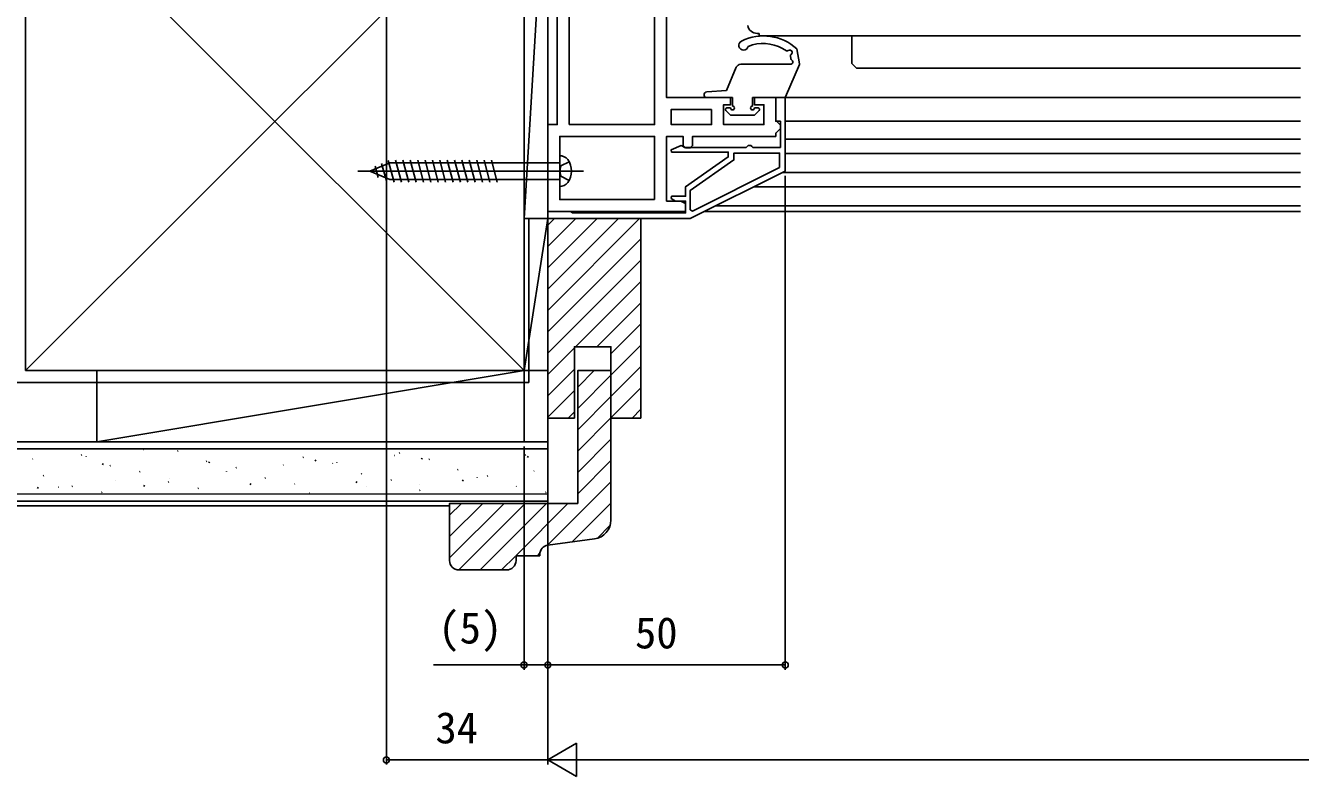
# Model space of a CAD drawing. Units: millimetres, scale not verified. Extents: x -525 to 525, y -786 to 786.
# Drawn here: x -289 to -20.5, y 49.9 to 208.1 of the extents above; entities that cross this region are included whole.
import ezdxf
from ezdxf.enums import TextEntityAlignment as Align

# ---------------------------------------------------------------- set-up
doc = ezdxf.new("R2010")
doc.units = ezdxf.units.MM
doc.header["$LTSCALE"] = 4
for name, color, linetype in [('0-2_YKK_11', 7, 'Continuous'), ('0-3_YKK_11E', 7, 'Continuous'), ('0-4_YKK_12', 2, 'Continuous'), ('0-5_YKK_13', 4, 'Continuous'), ('0-7_YKK_D', 6, 'Continuous'), ('0-9_YSS_K', 3, 'Continuous')]:
    doc.layers.add(name, color=color, linetype=linetype)
doc.styles.add('ＭＳ ゴシック', font='')
doc.styles.get('ＭＳ ゴシック').set_extended_font_data('MS Gothic')

msp = doc.modelspace()

# ---------------------------------------------------------------- linework, layer by layer
at = {"layer": '0-2_YKK_11'}
for p, q in [((-174.5, 187.2), (-174.5, 215.249)), ((-144.5, 190.4), (-153, 190.4)), ((-130.2, 178.142), (-148.526, 168.979))]:
    msp.add_line(p, q, dxfattribs=at)
for points in [[(-150, 168.9), (-179, 168.9), (-179, 187.2), (-177, 187.2), (-177, 211.4), (-178.2, 211.4), (-178.2, 212.4), (-175.1, 220.9), (-172.6, 220.9), (-172.6, 218.9), (-161, 218.9), (-161, 220.9), (-157.722, 220.9), (-157.443, 220.271), (-158.5, 219.1), (-158.5, 217.4), (-154.7, 217.4), (-154.7, 217.7)], [(-154, 217.242), (-154, 192.9), (-140.5, 192.9), (-140.5, 191.4), (-142, 191.4), (-142, 187.2), (-133.5, 187.2), (-133.5, 191.4), (-135.5, 191.4), (-135.5, 192.9), (-131, 192.9), (-131, 188.1), (-130.5, 187.6), (-130, 187.1), (-130, 186.4), (-130.5, 185.9), (-131, 185.4), (-131, 184.7), (-148.5, 184.7), (-148.5, 182.8), (-149, 182.3), (-150, 182.3), (-150.5, 182.8), (-150.5, 184.7), (-154, 184.7), (-154, 171.1), (-151, 171.1), (-150, 170.6), (-150, 168.9), (-179, 168.9)]]:
    msp.add_lwpolyline(points, dxfattribs=at)
for points in [[(-174.5, 187.2), (-174.5, 215.249), (-174.08, 216.4), (-161, 216.4), (-161, 214.9), (-156.5, 214.9), (-156.5, 187.2)], [(-149, 167.4), (-179, 167.4), (-179, 168.9), (-174.2, 168.9), (-174.006, 168.75), (-173.813, 168.6), (-150, 168.6), (-150, 171.1), (-152.088, 171.1), (-153.04, 171.65), (-152.92, 172.1), (-150, 172.1), (-150, 174.1), (-141, 180.4), (-141, 181.4), (-152.939, 181.4), (-153.037, 181.884), (-150.916, 182.776), (-150.517, 182.6), (-150.234, 182.4), (-137.2, 182.4), (-137, 182.6), (-136.8, 182.8), (-136.2, 182.8), (-136, 182.6), (-135.8, 182.4), (-130, 182.4), (-130, 187.9), (-131, 187.9), (-131, 192.9), (-129, 192.9), (-129, 177.4)], [(-144.5, 190.4), (-153, 190.4), (-153, 187.2), (-144.5, 187.2)], [(-156.5, 171.4), (-176.5, 171.4), (-176.5, 184.7), (-156.5, 184.7)], [(-130.2, 178.142), (-148.526, 168.979), (-149, 169.272), (-149, 173.335), (-139.8, 179.775), (-139.8, 181.2), (-130.2, 181.2)]]:
    msp.add_lwpolyline(points, close=True, dxfattribs=at)
at = {"layer": '0-3_YKK_11E'}
msp.add_line((-134.902, 206.4), (-134.5, 206.4), dxfattribs=at)
msp.add_arc((-134.902, 208.4), 2, 189.35298, 270, dxfattribs=at)
at = {"layer": '0-4_YKK_12'}
for p, q in [((-129.3, 192.9), (-89.307, 192.9)), ((-20.5, 192.9), (-89.307, 192.9)), ((-129, 187.9), (-89.307, 187.9)), ((-20.5, 187.9), (-89.307, 187.9)), ((-129, 184.1), (-89.307, 184.1)), ((-20.5, 184.1), (-89.307, 184.1)), ((-129, 181.1), (-89.307, 181.1)), ((-20.5, 181.1), (-89.307, 181.1)), ((-129.6, 177.1), (-89.307, 177.1)), ((-20.5, 177.1), (-89.307, 177.1)), ((-135.6, 174.1), (-89.307, 174.1)), ((-20.5, 174.1), (-89.307, 174.1)), ((-143.6, 170.1), (-89.307, 170.1)), ((-20.5, 170.1), (-89.307, 170.1)), ((-146, 168.9), (-89.307, 168.9)), ((-20.5, 168.9), (-89.307, 168.9))]:
    msp.add_line(p, q, dxfattribs=at)
at = {"layer": '0-5_YKK_13'}
for p, q in [((-134.5, 205.9), (-134.5, 206.4)), ((-89.307, 205.9), (-134.5, 205.9)), ((-115.003, 205.9), (-134.5, 205.9)), ((-115.003, 200.096), (-115.003, 205.9)), ((-20.5, 205.9), (-89.307, 205.9)), ((-128.699, 202.759), (-129.579, 203.247)), ((-127.812, 201.05), (-127.921, 201.67)), ((-127.812, 201.05), (-127.921, 201.67)), ((-126.005, 200.014), (-126.554, 203.128)), ((-141.4, 194.4), (-139.303, 199.294)), ((-138.383, 199.9), (-127.9, 199.9)), ((-126.024, 199.843), (-128.922, 193.082)), ((-114.003, 199.096), (-115.003, 200.096)), ((-89.307, 199.096), (-114.003, 199.096)), ((-20.5, 199.097), (-89.307, 199.097)), ((-141.4, 194.4), (-145.544, 194.098)), ((-145.5, 192.9), (-140.1, 192.9)), ((-141.3, 190.7), (-140.5, 190.7)), ((-140.1, 192.9), (-140.1, 191.1)), ((-135.9, 192.9), (-135.9, 191.1)), ((-135.9, 192.9), (-129.198, 192.9)), ((-135.5, 190.7), (-134.7, 190.7)), ((-141.512, 190.188), (-140.612, 189.288)), ((-140.4, 189.2), (-135.6, 189.2)), ((-134.488, 190.188), (-135.388, 189.288)), ((-176.5, 180.65), (-176.5, 174.15)), ((-171.5, 177.4), (-219, 177.4)), ((-216.5, 177.4), (-212.275, 179.15)), ((-216.5, 177.4), (-212.275, 179.15)), ((-216.5, 177.4), (-212.275, 175.65)), ((-214.753, 176.081), (-215.389, 178.455)), ((-213.006, 175.358), (-213.992, 179.034)), ((-211.384, 175.1), (-212.594, 179.613)), ((-176.5, 179.15), (-212.275, 179.15)), ((-209.832, 175.1), (-211.064, 179.7)), ((-208.279, 175.1), (-209.511, 179.7)), ((-206.726, 175.1), (-207.958, 179.7)), ((-205.173, 175.1), (-206.405, 179.7)), ((-203.62, 175.1), (-204.852, 179.7)), ((-202.067, 175.1), (-203.3, 179.7)), ((-200.514, 175.1), (-201.747, 179.7)), ((-198.961, 175.1), (-200.194, 179.7)), ((-197.408, 175.1), (-198.641, 179.7)), ((-195.855, 175.1), (-197.088, 179.7)), ((-194.302, 175.1), (-195.535, 179.7)), ((-192.75, 175.1), (-193.982, 179.7)), ((-191.197, 175.1), (-192.429, 179.7)), ((-189.644, 175.1), (-190.876, 179.7)), ((-176.5, 177.4), (-176.228, 178.492)), ((-176.5, 177.4), (-176.228, 176.308)), ((-174.508, 179.35), (-176.228, 178.492)), ((-176.5, 175.65), (-212.275, 175.65)), ((-174.508, 175.45), (-176.228, 176.308))]:
    msp.add_line(p, q, dxfattribs=at)
for centre, radius, start, end in [((-137.772, 203.897), 1, 117.27371, 347.81251), ((-133.592, 195.505), 10.375, 47.28557, 116.55603), ((-133.648, 195.897), 8.4, 61.03207, 112.00013), ((-128.554, 203.022), 0.3, 241.03207, 309.00776), ((-128.05, 202.4), 0.5, 302.02431, 129.00776), ((-128.05, 202.4), 0.5, 302.02431, 77.97568), ((-127.626, 201.722), 0.3, 122.02431, 190), ((-127.626, 201.722), 0.3, 122.02431, 190), ((-138.383, 198.9), 1, 90, 156.80141), ((-127.9, 200.4), 0.5, 270, 61.35806), ((-127.517, 201.102), 0.3, 190, 241.35806), ((-126.3, 199.962), 0.3, 336.80141, 10), ((-145.5, 193.5), 0.6, 94.16287, 270), ((-141.3, 190.4), 0.3, 90, 225), ((-140.1, 190.7), 0.4, 180, 90), ((-135.9, 190.7), 0.4, 90, 360), ((-134.7, 190.4), 0.3, 315, 90), ((-129.198, 193.2), 0.3, 270, 336.80141), ((-140.4, 189.5), 0.3, 225, 270), ((-135.6, 189.5), 0.3, 270, 315), ((-176.488, 178.55), 2.1, 37.24917, 90.33888), ((-178, 177.4), 4, 322.75083, 37.24917), ((-176.488, 176.25), 2.1, 269.66112, 322.75083)]:
    msp.add_arc(centre, radius, start, end, dxfattribs=at)
at = {"layer": '0-7_YKK_D'}
for p, q in [((-213, 249.4), (-213, 52.4)), ((-129, 176.4), (-129, 72.4)), ((-179, 167.9), (-179, 52.4)), ((-179, 167.9), (-179, 52.4)), ((-179, 167.9), (-179, 72.4)), ((-179, 167.9), (-179, 72.4)), ((-184, 119.4), (-184, 72.4)), ((-179, 73.4), (-129, 73.4)), ((-179, 53.4), (-172.938, 56.9)), ((-172.938, 49.9), (-172.938, 56.9)), ((-179, 53.4), (-213, 53.4)), ((-179, 53.4), (-172.938, 49.9)), ((-179, 53.4), (-166.876, 53.4)), ((172.118, 53.4), (-172, 53.4))]:
    msp.add_line(p, q, dxfattribs=at)
msp.add_lwpolyline([(-179, 73.4), (-184, 73.4), (-203.101, 73.4)], dxfattribs=at)
for centre in [(-184, 73.4), (-179, 73.4), (-179, 73.4), (-129, 73.4), (-213, 53.4)]:
    msp.add_circle(centre, 0.637, dxfattribs=at)
at = {"layer": '0-9_YSS_K'}
for p, q in [((-184, 167.4), (-184, 249.4)), ((-179, 249.4), (-184, 167.4)), ((-179, 167.4), (-179, 249.4)), ((-184, 135.4), (-289, 240.4)), ((-184, 240.4), (-289, 135.4)), ((-179, 167.4), (-184, 135.4)), ((-184, 167.4), (-184, 135.4)), ((-184, 167.4), (-179, 167.4)), ((-179, 167.4), (-184, 167.4)), ((-183, 132.9), (-183, 167.4)), ((-179, 167.4), (-179, 95.4)), ((-179, 167.4), (-179, 132.4)), ((-179, 135.4), (-179, 167.4)), ((-159.658, 167.4), (-179, 148.058)), ((-164.148, 167.4), (-179, 152.548)), ((-168.638, 167.4), (-179, 157.038)), ((-173.128, 167.4), (-179, 161.528)), ((-177.618, 167.4), (-179, 166.019)), ((-159.4, 163.168), (-179, 143.568)), ((-159.4, 158.678), (-179, 139.078)), ((-159.4, 154.188), (-173.187, 140.4)), ((-159.4, 149.697), (-168.697, 140.4)), ((-159.4, 145.207), (-165.7, 138.907)), ((-173.4, 140.188), (-179, 134.588)), ((-159.4, 140.717), (-165.7, 134.417)), ((-274, 120.4), (-184, 135.4)), ((-179, 135.4), (-184, 135.4)), ((-173.4, 135.697), (-179, 130.097)), ((-169.207, 135.4), (-172.7, 131.907)), ((-165.7, 134.417), (-172.7, 127.417)), ((-159.4, 136.227), (-165.7, 129.927)), ((-183, 132.9), (-375, 132.9)), ((-159.4, 131.737), (-165.7, 125.437)), ((-173.4, 131.207), (-179, 125.607)), ((-165.7, 129.927), (-172.7, 122.927)), ((-173.4, 126.717), (-174.717, 125.4)), ((-159.4, 127.247), (-161.246, 125.4)), ((-165.7, 125.437), (-172.7, 118.437)), ((-165.7, 120.947), (-172.7, 113.947)), ((-375, 120.403), (-179.001, 120.399)), ((-179.001, 118.899), (-375, 118.903)), ((-283.528, 118.864), (-283.461, 118.901)), ((-264.126, 118.774), (-264.106, 118.796)), ((-256.991, 118.44), (-256.859, 118.512)), ((-199.353, 118.839), (-199.333, 118.861)), ((-189.994, 118.856), (-189.915, 118.899)), ((-287.492, 116.77), (-287.472, 116.793)), ((-277.299, 117.567), (-277.167, 117.639)), ((-276.21, 117.325), (-276.19, 117.347)), ((-272.757, 115.545), (-272.617, 115.81)), ((-250.917, 116.238), (-250.785, 116.31)), ((-250.381, 115.933), (-250.241, 116.199)), ((-234.702, 115.499), (-234.682, 115.521)), ((-230.609, 117.11), (-230.477, 117.182)), ((-228.006, 116.322), (-227.866, 116.587)), ((-224.379, 115.813), (-224.248, 115.885)), ((-223.42, 116.054), (-223.4, 116.076)), ((-211.336, 117.502), (-211.316, 117.525)), ((-210.301, 117.983), (-210.17, 118.055)), ((-205.63, 116.71), (-205.49, 116.975)), ((-204.072, 116.686), (-203.94, 116.758)), ((-183.764, 117.559), (-183.633, 117.631)), ((-183.255, 117.098), (-183.115, 117.364)), ((-165.7, 116.457), (-172.7, 109.457)), ((-285.302, 113.195), (-285.17, 113.267)), ((-271.224, 115.365), (-271.092, 115.437)), ((-264.995, 114.068), (-264.863, 114.14)), ((-246.685, 114.162), (-246.665, 114.185)), ((-244.687, 114.94), (-244.555, 115.012)), ((-238.613, 112.738), (-238.481, 112.81)), ((-218.305, 113.611), (-218.173, 113.683)), ((-197.997, 114.484), (-197.866, 114.556)), ((-193.895, 112.891), (-193.875, 112.913)), ((-191.768, 113.187), (-191.636, 113.258)), ((-181.912, 114.228), (-181.892, 114.25)), ((-286.464, 110.583), (-286.324, 110.848)), ((-282.034, 110.822), (-282.014, 110.845)), ((-279.228, 110.992), (-279.096, 111.064)), ((-270.051, 112.159), (-270.031, 112.182)), ((-264.089, 110.971), (-263.948, 111.237)), ((-258.92, 111.865), (-258.788, 111.937)), ((-258.769, 112.714), (-258.749, 112.736)), ((-252.691, 110.568), (-252.559, 110.64)), ((-241.713, 111.36), (-241.573, 111.625)), ((-232.383, 111.441), (-232.251, 111.513)), ((-219.338, 111.748), (-219.197, 112.013)), ((-217.261, 110.888), (-217.241, 110.91)), ((-212.075, 112.314), (-211.944, 112.386)), ((-206.001, 110.111), (-205.869, 110.183)), ((-205.978, 111.442), (-205.958, 111.465)), ((-196.962, 112.136), (-196.822, 112.402)), ((-185.693, 110.984), (-185.562, 111.056)), ((-165.7, 111.967), (-179.048, 98.618)), ((-179.001, 109.399), (-375, 109.403)), ((-375, 107.903), (-179.001, 107.899)), ((-272.998, 109.695), (-272.866, 109.767)), ((-229.244, 109.551), (-229.224, 109.573)), ((-179.464, 109.687), (-179.332, 109.759)), ((-165.7, 107.476), (-173.865, 99.311)), ((-199.7, 106.899), (-375, 106.903)), ((-188.227, 107.4), (-199.7, 95.927)), ((-192.717, 107.4), (-199.7, 100.417)), ((-197.207, 107.4), (-199.7, 104.907)), ((-183.737, 107.4), (-197.736, 93.4)), ((-179.246, 107.4), (-193.246, 93.4)), ((-174.756, 107.4), (-185.756, 96.4)), ((-165.842, 102.844), (-168.641, 100.045)), ((-178.964, 98.631), (-169.171, 99.937)), ((-180.669, 96.997), (-181.266, 96.4)), ((-185.895, 96.262), (-188.756, 93.4)), ((-197.7, 93.4), (-187.7, 93.4))]:
    msp.add_line(p, q, dxfattribs=at)
for points in [[(-289, 135.4), (-289, 240.4), (-184, 240.4), (-184, 135.4)], [(-159.4, 125.4), (-159.4, 167.4), (-179, 167.4), (-179, 125.4), (-173.4, 125.4), (-173.4, 140.4), (-165.7, 140.4), (-165.7, 125.4)], [(-184, 135.4), (-184, 120.4), (-274, 120.4), (-274, 135.4)]]:
    msp.add_lwpolyline(points, close=True, dxfattribs=at)
for points in [[(-165.7, 103.902), (-165.7, 135.4), (-172.7, 135.4), (-172.7, 107.4), (-199.7, 107.4), (-199.7, 95.4)], [(-185.7, 95.4), (-185.7, 96.4), (-180.7, 96.4), (-180.7, 96.649)]]:
    msp.add_lwpolyline(points, dxfattribs=at)
for centre, radius, start, end in [((-169.7, 103.902), 4, 277.59464, 0.00001), ((-178.7, 96.649), 2, 97.59463, 180), ((-197.7, 95.4), 2, 180.00001, 269.99999), ((-187.7, 95.4), 2, 270.00001, 359.99999)]:
    msp.add_arc(centre, radius, start, end, dxfattribs=at)

# ---------------------------------------------------------------- texts
at = {"layer": '0-7_YKK_D', "style": 'ＭＳ ゴシック'}
for s, p in [('(5)', (-202.061, 75.923)), ('50', (-160.648, 74.9)), ('34', (-202.673, 54.9))]:
    msp.add_text(s, height=6.598, dxfattribs=at).set_placement(p, align=Align.BOTTOM_LEFT)

doc.saveas('drawing.dxf')
